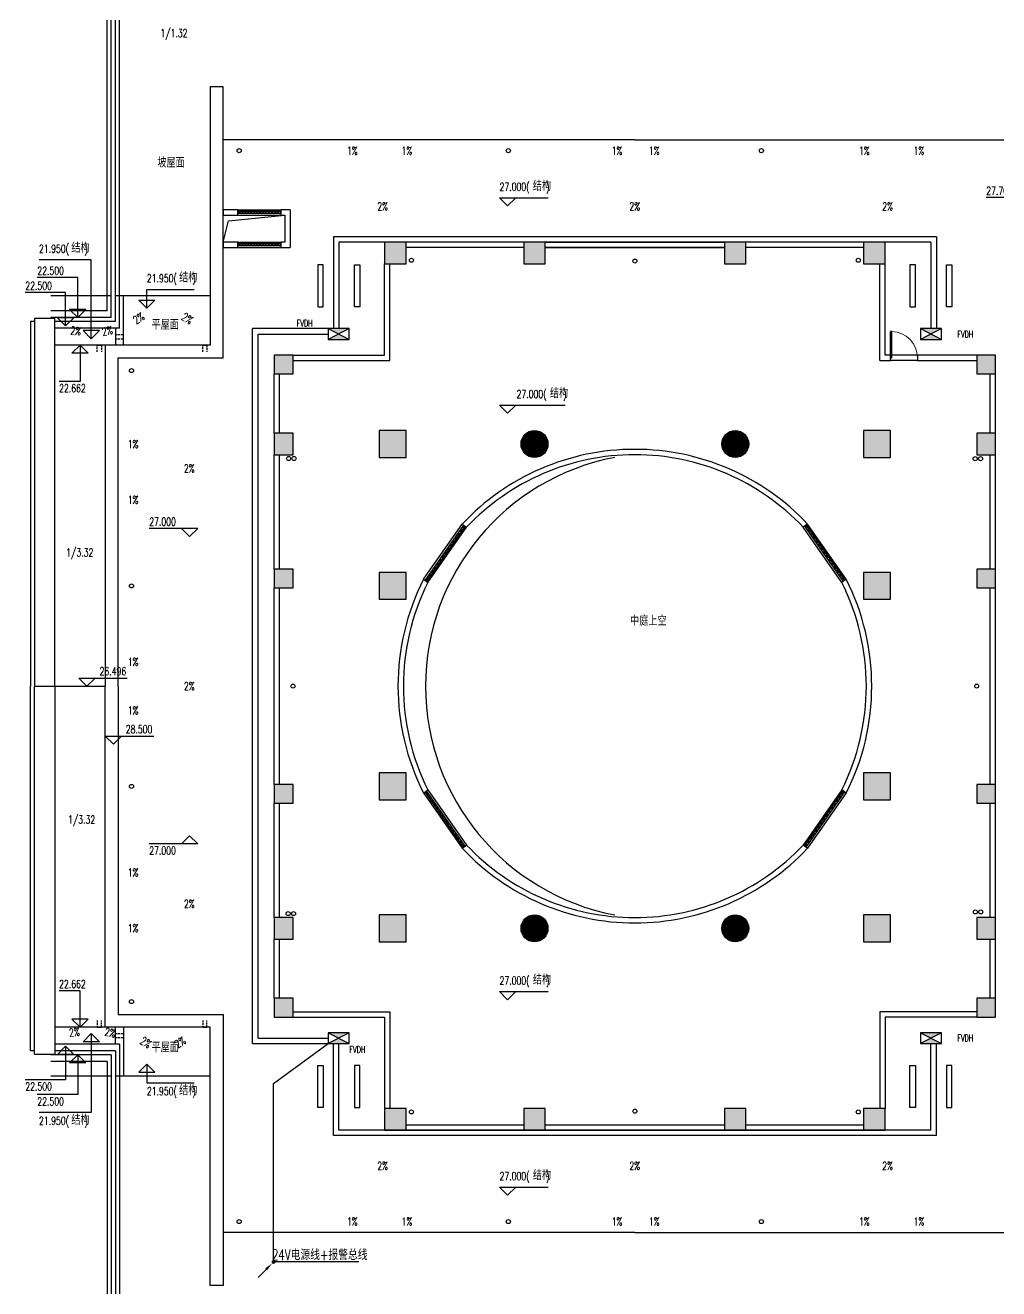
# Model space of a CAD drawing. Extents: x 190999 to 918899, y -200814 to 215286.
# Drawn here: x 854202 to 890366, y -158890 to -111937 of the extents above; entities that cross this region are included whole.
import ezdxf
from ezdxf.enums import TextEntityAlignment as Align

# ---------------------------------------------------------------- set-up
doc = ezdxf.new("R2010")
doc.units = 0
doc.header["$LTSCALE"] = 1000
doc.header["$MEASUREMENT"] = 0
doc.linetypes.add('DASH', pattern=[0.35, 0.25, -0.1])
for name, color, linetype in [('00-EQUIP', 3, 'Continuous'), ('00-LWIRE', 4, 'Continuous'), ('00-WIRE-4', 6, 'Continuous'), ('A-墙线', 2, 'Continuous'), ('COLUMN', 2, 'Continuous'), ('CTEXTW', 4, 'Continuous'), ('DIM_ELEV', 3, 'Continuous'), ('PUB_HATCH', 250, 'Continuous'), ('PUB_TEXT', 7, 'Continuous'), ('ROOF', 4, 'Continuous'), ('STAIR', 5, 'Continuous'), ('WALL', 2, 'Continuous'), ('WINDOW', 177, 'Continuous'), ('屋面排水', 4, 'Continuous'), ('房间名称', 7, 'Continuous'), ('暖通-风-说明', 3, 'Continuous'), ('洞口线', 165, 'Continuous'), ('看线', 137, 'Continuous'), ('看线1', 7, 'Continuous'), ('雨水管', 151, 'Continuous'), ('雨水管口', 6, 'Continuous')]:
    doc.layers.add(name, color=color, linetype=linetype)
doc.styles.add('_TCH_DIM', font='SIMPLEX', dxfattribs={"bigfont": 'GBCBIG'})
doc.styles.add('HZ-ZGBZ', font='romanc.shx', dxfattribs={"width": 0.65})
doc.styles.add('JIAO', font='tjromans.shx', dxfattribs={"bigfont": 'tjhztxt.shx'})
doc.styles.get("Standard").update_dxf_attribs({"font": 'simhei.ttf'})
doc.styles.add('XXK', font='romans.shx', dxfattribs={"width": 0.75, "bigfont": 'hzf.shx'})
doc.linetypes.add('4INE', pattern='A,1,-0.15,["4",XXK,S=0.3,R=0,X=-0.1,Y=-0.1],-0.25', length=1.4)

# ---------------------------------------------------------------- blocks, each defined once
blk = doc.blocks.new('$WINLIB2D$00000039')
at = {"color": 0}
for p, q in [((0.5, 0.5), (-0.5, 0.5)), ((-0.5, 0.167), (0.5, 0.167)), ((-0.452, -0.167), (-0.5, 0.084)), ((-0.384, -0.167), (-0.448, 0.167)), ((-0.316, -0.167), (-0.38, 0.167)), ((-0.248, -0.167), (-0.312, 0.167)), ((-0.18, -0.167), (-0.244, 0.167)), ((-0.112, -0.167), (-0.176, 0.167)), ((-0.044, -0.167), (-0.108, 0.167)), ((0.024, -0.167), (-0.04, 0.167)), ((0.092, -0.167), (0.028, 0.167)), ((0.16, -0.167), (0.096, 0.167)), ((0.228, -0.167), (0.164, 0.167)), ((0.296, -0.167), (0.232, 0.167)), ((0.364, -0.167), (0.3, 0.167)), ((0.432, -0.167), (0.368, 0.167)), ((0.5, -0.167), (0.436, 0.167)), ((-0.5, -0.167), (0.5, -0.167)), ((0.5, -0.5), (-0.5, -0.5))]:
    blk.add_line(p, q, dxfattribs=at)
blk = doc.blocks.new('_FZH')
blk.add_lwpolyline([(-0.5, -0.5), (0.5, -0.5), (0.5, 0.5), (-0.5, 0.5)], close=True)
at = {"layer": 'PUB_HATCH'}
blk.add_solid([(-0.5, -0.5), (0.5, -0.5), (-0.5, 0.5), (0.5, 0.5)], dxfattribs=at)
blk = doc.blocks.new('_YZH')
blk.add_circle((0, 0), 0.5)
at = {"layer": 'PUB_HATCH', "const_width": 0.5}
blk.add_lwpolyline([(-0.25, 0, 1), (0.25, 0, 1)], format="xyb", close=True, dxfattribs=at)
blk = doc.blocks.new('$DorLib2D$00000001')
for p, q in [((0.45, 0.975), (0.5, 0.975)), ((0.45, 0), (0.45, 0.975)), ((0.5, 0), (0.5, 0.975)), ((0.5, 0), (0.45, 0))]:
    blk.add_line(p, q)
at = {"lineweight": 13}
blk.add_arc((0.475, 0), 0.975, 91.4693, 180, dxfattribs=at)
blk = doc.blocks.new('_LINKPT1')
at = {"color": 0}
blk.add_line((0, 0), (0, 0), dxfattribs=at)
blk = doc.blocks.new('6H2NC6JJ')
for p, q in [((-0.78, 0.4), (0.78, -0.4)), ((0.78, 0.4), (-0.78, -0.4)), ((0.78, 0.4), (-0.78, 0.4)), ((-0.78, 0.4), (-0.78, -0.4)), ((0.78, -0.4), (0.78, 0.4)), ((-0.78, -0.4), (0.78, -0.4))]:
    blk.add_line(p, q)
at = {"const_width": 0.04}
blk.add_lwpolyline([(-0.78, 0.4), (-0.78, -0.4), (0.78, -0.4), (0.78, 0.4)], close=True, dxfattribs=at)
for points in [[(-0.78, 0.4), (0, 0), (0.78, 0.4)], [(-0.78, -0.4), (0.78, -0.4), (0, 0)]]:
    blk.add_solid(points)
at = {"xscale": 0.002, "yscale": 0.002, "zscale": 0.002}
for p in [(-0.78, 0), (0, 0.4), (0.78, 0), (0, -0.4)]:
    blk.add_blockref('_LINKPT1', p, dxfattribs=at)
at = {"flags": 9}
blk.add_attdef('A', (0, 0), '', height=0.00002, dxfattribs=at)
blk = doc.blocks.new('_WRLD10L')
for p, q in [((1.15, 1.15), (0.55, 0.55)), ((0.104, 0.104), (0.104, 0.104)), ((-0.104, -0.104), (-0.104, -0.104))]:
    blk.add_line(p, q)
at = {"const_width": 0.142}
blk.add_lwpolyline([(-0.071, 0, 1), (0.071, 0, 1)], format="xyb", close=True, dxfattribs=at)
blk.add_solid([(0.62, 0.48), (0.48, 0.62), (0.1, 0.1)])
at = {"width": 0.8, "flags": 9}
blk.add_attdef('A', (0, 0), '', height=0.00002, dxfattribs=at)

msp = doc.modelspace()

# ---------------------------------------------------------------- hatches: boundary and pattern name
at = {"layer": 'PUB_HATCH'}
for points in [[(868348.5, -120796.3), (868348.5, -119996.3), (867548.5, -119996.3), (867548.5, -120796.3)], [(872720.6, -120796.3), (873520.6, -120796.3), (873520.6, -119996.3), (872720.6, -119996.3)], [(880976.5, -120796.3), (880976.5, -119996.3), (880176.5, -119996.3), (880176.5, -120796.3)], [(885348.5, -120796.3), (886148.5, -120796.3), (886148.5, -119996.3), (885348.5, -119996.3)], [(864148.5, -124896.3), (864148.5, -124196.3), (863448.5, -124196.3), (863448.5, -124896.3)], [(889548.5, -124896.3), (890248.5, -124896.3), (890248.5, -124196.3), (889548.5, -124196.3)], [(864148.5, -127896.3), (864148.5, -127096.3), (863448.5, -127096.3), (863448.5, -127896.3)], [(889548.5, -127896.3), (890248.5, -127896.3), (890248.5, -127096.3), (889548.5, -127096.3)], [(864148.5, -132846.3), (864148.5, -132146.3), (863448.5, -132146.3), (863448.5, -132846.3)], [(889548.5, -132846.3), (890248.5, -132846.3), (890248.5, -132146.3), (889548.5, -132146.3)], [(864148.5, -140146.3), (863448.5, -140146.3), (863448.5, -140846.3), (864148.5, -140846.3)], [(889548.5, -140146.3), (889548.5, -140846.3), (890248.5, -140846.3), (890248.5, -140146.3)], [(864148.5, -145096.3), (863448.5, -145096.3), (863448.5, -145896.3), (864148.5, -145896.3)], [(889548.5, -145096.3), (889548.5, -145896.3), (890248.5, -145896.3), (890248.5, -145096.3)], [(864148.5, -148096.3), (863448.5, -148096.3), (863448.5, -148796.3), (864148.5, -148796.3)], [(889548.5, -148096.3), (889548.5, -148796.3), (890248.5, -148796.3), (890248.5, -148096.3)], [(868348.5, -152196.3), (867548.5, -152196.3), (867548.5, -152996.3), (868348.5, -152996.3)], [(872720.6, -152196.3), (872720.6, -152996.3), (873520.6, -152996.3), (873520.6, -152196.3)], [(880976.5, -152196.3), (880176.5, -152196.3), (880176.5, -152996.3), (880976.5, -152996.3)], [(885348.5, -152196.3), (885348.5, -152996.3), (886148.5, -152996.3), (886148.5, -152196.3)]]:
    msp.add_hatch(color=256, dxfattribs=at).paths.add_polyline_path(points)

# ---------------------------------------------------------------- linework, layer by layer
at = {"layer": '00-WIRE-4'}
for p, q in [((888048.5, -119796.3), (865648.5, -119796.3)), ((865648.5, -119796.3), (865648.5, -123211.3)), ((888048.5, -119796.3), (888048.5, -123211.3)), ((862648.5, -149781.3), (862648.5, -123211.3)), ((865458.5, -123211.3), (862648.5, -123211.3)), ((862648.5, -149781.3), (865458.5, -149781.3)), ((863425.7, -151257.8), (865458.5, -149781.3)), ((865648.5, -153196.3), (865648.5, -149781.3)), ((888048.5, -153196.3), (888048.5, -149781.3)), ((863425.7, -157894.7), (863425.7, -151257.8)), ((888048.5, -153196.3), (865648.5, -153196.3))]:
    msp.add_line(p, q, dxfattribs=at)
at = {"layer": '00-WIRE-4', "linetype": '4INE'}
for p, q in [((887848.5, -119996.3), (865848.5, -119996.3)), ((865848.5, -119996.3), (865848.5, -123211.3)), ((887848.5, -119996.3), (887848.5, -123211.3)), ((862848.5, -123411.3), (865458.5, -123411.3)), ((862848.5, -149581.3), (862848.5, -123411.3)), ((862848.5, -149581.3), (865458.5, -149581.3)), ((865848.5, -152996.3), (865848.5, -149781.3)), ((887848.5, -152996.3), (887848.5, -149781.3)), ((887848.5, -152996.3), (865848.5, -152996.3))]:
    msp.add_line(p, q, dxfattribs=at)
at = {"layer": 'A-墙线'}
for p, q in [((870430.1, -130476.1), (870595.6, -130592)), ((883267, -130476.1), (883101.5, -130592)), ((868996.1, -132523.9), (869161.7, -132639.9)), ((884701, -132524), (884535.4, -132639.9)), ((868996.1, -140468.6), (869161.7, -140352.7)), ((884701, -140468.6), (884535.4, -140352.7)), ((870430.1, -142516.5), (870595.6, -142400.6)), ((883267, -142516.5), (883101.5, -142400.6))]:
    msp.add_line(p, q, dxfattribs=at)
for radius, start, end in [(8800, 43.16625, 136.83372), (8600, 43.3575, 136.64247), (8800, 153.16617, 206.83369), (8600, 153.35743, 206.64243), (8600, 333.3576, 26.64254), (8800, 333.16634, 26.8338), (8800, 223.16614, 316.83389), (8600, 223.35739, 316.64264)]:
    msp.add_arc((876848.5, -136496.3), radius, start, end, dxfattribs=at)
at = {"layer": 'COLUMN'}
for p, q in [((868348.5, -119996.3), (867548.5, -119996.3)), ((867548.5, -119996.3), (867548.5, -120796.3)), ((868348.5, -120796.3), (868348.5, -119996.3)), ((873520.6, -119996.3), (872720.6, -119996.3)), ((872720.6, -119996.3), (872720.6, -120796.3)), ((873520.6, -120796.3), (873520.6, -119996.3)), ((880976.5, -119996.3), (880176.5, -119996.3)), ((880176.5, -119996.3), (880176.5, -120796.3)), ((880976.5, -120796.3), (880976.5, -119996.3)), ((886148.5, -119996.3), (885348.5, -119996.3)), ((885348.5, -119996.3), (885348.5, -120796.3)), ((886148.5, -120796.3), (886148.5, -119996.3)), ((867548.5, -120796.3), (868348.5, -120796.3)), ((872720.6, -120796.3), (873520.6, -120796.3)), ((880176.5, -120796.3), (880976.5, -120796.3)), ((885348.5, -120796.3), (886148.5, -120796.3)), ((864148.5, -124196.3), (863448.5, -124196.3)), ((863448.5, -124196.3), (863448.5, -124896.3)), ((864148.5, -124896.3), (864148.5, -124196.3)), ((890248.5, -124196.3), (889548.5, -124196.3)), ((889548.5, -124196.3), (889548.5, -124896.3)), ((890248.5, -124896.3), (890248.5, -124196.3)), ((863448.5, -124896.3), (864148.5, -124896.3)), ((889548.5, -124896.3), (890248.5, -124896.3)), ((864148.5, -127096.3), (863448.5, -127096.3)), ((863448.5, -127096.3), (863448.5, -127896.3)), ((864148.5, -127896.3), (864148.5, -127096.3)), ((890248.5, -127096.3), (889548.5, -127096.3)), ((889548.5, -127096.3), (889548.5, -127896.3)), ((890248.5, -127896.3), (890248.5, -127096.3)), ((863448.5, -127896.3), (864148.5, -127896.3)), ((889548.5, -127896.3), (890248.5, -127896.3)), ((864148.5, -132146.3), (863448.5, -132146.3)), ((863448.5, -132146.3), (863448.5, -132846.3)), ((864148.5, -132846.3), (864148.5, -132146.3)), ((890248.5, -132146.3), (889548.5, -132146.3)), ((889548.5, -132146.3), (889548.5, -132846.3)), ((890248.5, -132846.3), (890248.5, -132146.3)), ((863448.5, -132846.3), (864148.5, -132846.3)), ((889548.5, -132846.3), (890248.5, -132846.3)), ((864148.5, -140146.3), (863448.5, -140146.3)), ((863448.5, -140146.3), (863448.5, -140846.3)), ((864148.5, -140846.3), (864148.5, -140146.3)), ((889548.5, -140146.3), (889548.5, -140846.3)), ((890248.5, -140146.3), (889548.5, -140146.3)), ((890248.5, -140846.3), (890248.5, -140146.3)), ((863448.5, -140846.3), (864148.5, -140846.3)), ((889548.5, -140846.3), (890248.5, -140846.3)), ((864148.5, -145096.3), (863448.5, -145096.3)), ((863448.5, -145096.3), (863448.5, -145896.3)), ((864148.5, -145896.3), (864148.5, -145096.3)), ((889548.5, -145096.3), (889548.5, -145896.3)), ((890248.5, -145096.3), (889548.5, -145096.3)), ((890248.5, -145896.3), (890248.5, -145096.3)), ((863448.5, -145896.3), (864148.5, -145896.3)), ((889548.5, -145896.3), (890248.5, -145896.3)), ((864148.5, -148096.3), (863448.5, -148096.3)), ((863448.5, -148096.3), (863448.5, -148796.3)), ((864148.5, -148796.3), (864148.5, -148096.3)), ((889548.5, -148096.3), (889548.5, -148796.3)), ((890248.5, -148096.3), (889548.5, -148096.3)), ((890248.5, -148796.3), (890248.5, -148096.3)), ((863448.5, -148796.3), (864148.5, -148796.3)), ((889548.5, -148796.3), (890248.5, -148796.3)), ((868348.5, -152196.3), (867548.5, -152196.3)), ((867548.5, -152196.3), (867548.5, -152996.3)), ((868348.5, -152996.3), (868348.5, -152196.3)), ((872720.6, -152196.3), (872720.6, -152996.3)), ((873520.6, -152196.3), (872720.6, -152196.3)), ((873520.6, -152996.3), (873520.6, -152196.3)), ((880976.5, -152196.3), (880176.5, -152196.3)), ((880176.5, -152196.3), (880176.5, -152996.3)), ((880976.5, -152996.3), (880976.5, -152196.3)), ((885348.5, -152196.3), (885348.5, -152996.3)), ((886148.5, -152196.3), (885348.5, -152196.3)), ((886148.5, -152996.3), (886148.5, -152196.3)), ((867548.5, -152996.3), (868348.5, -152996.3)), ((872720.6, -152996.3), (873520.6, -152996.3)), ((880176.5, -152996.3), (880976.5, -152996.3)), ((885348.5, -152996.3), (886148.5, -152996.3))]:
    msp.add_line(p, q, dxfattribs=at)
at = {"layer": 'CTEXTW'}
msp.add_line((866599.2, -157894.7), (863425.7, -157894.7), dxfattribs=at)
at = {"layer": 'DIM_ELEV'}
for p, q in [((872122.6, -118648.9), (871822.6, -118348.9)), ((871822.6, -118348.9), (873622.6, -118348.9)), ((872122.6, -118648.9), (872422.6, -118348.9)), ((891004.7, -118339.3), (889903.3, -118339.3)), ((856654.5, -120649.8), (854713.1, -120649.8)), ((856654.5, -123583.7), (856654.5, -120649.8)), ((856149.5, -121314.8), (854649.5, -121314.8)), ((856149.5, -122796.3), (856149.5, -121314.8)), ((855702.3, -121870.8), (854202.3, -121870.8)), ((855702.3, -123112.3), (855702.3, -121870.8)), ((858714.7, -122450.1), (858714.7, -121750.1)), ((858714.7, -121750.1), (860479.7, -121750.1)), ((856149.5, -122796.3), (855849.5, -122496.3)), ((856449.5, -122496.3), (855849.5, -122496.3)), ((856149.5, -122796.3), (856449.5, -122496.3)), ((858714.7, -122450.1), (858414.7, -122150.1)), ((858414.7, -122150.1), (859014.7, -122150.1)), ((858714.7, -122450.1), (859014.7, -122150.1)), ((855702.3, -123112.3), (855402.3, -122812.3)), ((856002.3, -122812.3), (855402.3, -122812.3)), ((855702.3, -123112.3), (856002.3, -122812.3)), ((856654.5, -123583.7), (856354.5, -123283.7)), ((856954.5, -123283.7), (856354.5, -123283.7)), ((856654.5, -123583.7), (856954.5, -123283.7)), ((856236, -123821.3), (855936, -124121.3)), ((856236, -123821.3), (856536, -124121.3)), ((856236, -123821.3), (856236, -125172.8)), ((856536, -124121.3), (855936, -124121.3)), ((856236, -125172.8), (855459.3, -125172.8)), ((872122.6, -126350.4), (871822.6, -126050.4)), ((871822.6, -126050.4), (874254.8, -126050.4)), ((872122.6, -126350.4), (872422.6, -126050.4)), ((860607.7, -130637.8), (858807.7, -130637.8)), ((860307.7, -130937.8), (860007.7, -130637.8)), ((860307.7, -130937.8), (860607.7, -130637.8)), ((856492.7, -136496.3), (856192.7, -136196.3)), ((856192.7, -136196.3), (857992.7, -136196.3)), ((856492.7, -136496.3), (856792.7, -136196.3)), ((857474.1, -138650.5), (857174.1, -138350.5)), ((857174.1, -138350.5), (858974.1, -138350.5)), ((857474.1, -138650.5), (857774.1, -138350.5)), ((860307.7, -142054.9), (860007.7, -142354.9)), ((860307.7, -142054.9), (860607.7, -142354.9)), ((860607.7, -142354.9), (858807.7, -142354.9)), ((856236, -147819.8), (855459.3, -147819.8)), ((856236, -149171.3), (856236, -147819.8)), ((872122.6, -148148.4), (871822.6, -147848.4)), ((871822.6, -147848.4), (873622.6, -147848.4)), ((872122.6, -148148.4), (872422.6, -147848.4)), ((856236, -149171.3), (855936, -148871.3)), ((856536, -148871.3), (855936, -148871.3)), ((856236, -149171.3), (856536, -148871.3)), ((856654.5, -149408.9), (856354.5, -149708.9)), ((856954.5, -149708.9), (856354.5, -149708.9)), ((856654.5, -149408.9), (856954.5, -149708.9)), ((856654.5, -149408.9), (856654.5, -152342.8)), ((855702.3, -149880.3), (855402.3, -150180.3)), ((856002.3, -150180.3), (855402.3, -150180.3)), ((855702.3, -149880.3), (856002.3, -150180.3)), ((855702.3, -149880.3), (855702.3, -151121.8)), ((856149.5, -150196.3), (855849.5, -150496.3)), ((856149.5, -150196.3), (856449.5, -150496.3)), ((856149.5, -150196.3), (856149.5, -151677.8)), ((856449.5, -150496.3), (855849.5, -150496.3)), ((858714.7, -150542.5), (858414.7, -150842.5)), ((858714.7, -150542.5), (859014.7, -150842.5)), ((858714.7, -150542.5), (858714.7, -151242.5)), ((855702.3, -151121.8), (854202.3, -151121.8)), ((858414.7, -150842.5), (859014.7, -150842.5)), ((858714.7, -151242.5), (860479.7, -151242.5)), ((856149.5, -151677.8), (854649.5, -151677.8)), ((856654.5, -152342.8), (854713.1, -152342.8)), ((872122.6, -155412.4), (871822.6, -155112.4)), ((871822.6, -155112.4), (873622.6, -155112.4)), ((872122.6, -155412.4), (872422.6, -155112.4))]:
    msp.add_line(p, q, dxfattribs=at)
at = {"layer": 'ROOF'}
for p, q in [((857398.5, -122796.3), (857398.5, -94196.3)), ((857548.5, -122946.3), (857548.5, -94196.3)), ((857248.5, -122546.3), (857248.5, -94446.3)), ((857698.5, -123196.3), (857698.5, -94446.3)), ((876848.5, -116197.8), (861548.5, -116197.8)), ((876848.5, -116197.8), (892148.5, -116197.8)), ((857398.5, -121996.3), (855148.5, -121996.3)), ((861073.5, -121996.3), (857548.5, -121996.3)), ((857248.5, -122546.3), (855148.5, -122546.3)), ((854548.5, -122946.3), (854398.5, -122946.3)), ((854398.5, -122946.3), (854398.5, -136496.3)), ((854548.5, -122815.4), (854548.5, -136496.3)), ((854548.5, -122815.4), (855298.5, -122815.4)), ((857398.5, -122796.3), (855148.5, -122796.3)), ((855298.5, -136496.3), (855298.5, -122815.4)), ((857548.5, -122946.3), (855298.5, -122946.3)), ((857698.5, -123196.3), (855298.5, -123196.3)), ((857173.5, -123821.3), (855298.5, -123821.3)), ((854398.5, -150046.3), (854398.5, -136496.3)), ((854548.5, -136496.3), (857173.5, -136496.3)), ((854548.5, -150177.2), (854548.5, -136496.3)), ((854548.5, -136496.3), (857173.5, -136496.3)), ((855298.5, -136496.3), (855298.5, -150177.2)), ((857173.5, -149171.3), (855298.5, -149171.3)), ((854548.5, -150046.3), (854398.5, -150046.3)), ((854548.5, -150177.2), (855298.5, -150177.2)), ((857398.5, -150196.3), (855148.5, -150196.3)), ((857698.5, -149796.3), (855298.5, -149796.3)), ((857548.5, -150046.3), (855298.5, -150046.3)), ((857398.5, -150196.3), (857398.5, -178796.3)), ((857548.5, -150046.3), (857548.5, -178796.3)), ((857698.5, -149796.3), (857698.5, -178546.3)), ((857248.5, -150446.3), (855148.5, -150446.3)), ((857248.5, -150446.3), (857248.5, -178546.3)), ((857398.5, -150996.3), (855148.5, -150996.3)), ((861073.5, -150996.3), (857548.5, -150996.3)), ((876848.5, -156794.8), (861548.5, -156794.8)), ((876848.5, -156794.8), (892148.5, -156794.8))]:
    msp.add_line(p, q, dxfattribs=at)
for points in [[(857648.5, -136496.3), (857648.5, -124296.3), (861548.5, -124296.3), (861548.5, -114223.1), (861073.5, -114223.1), (861073.5, -123821.3), (857173.5, -123821.3), (857173.5, -136496.3)], [(857648.5, -136496.3), (857648.5, -148696.3), (861548.5, -148696.3), (861548.5, -158769.5), (861073.5, -158769.5), (861073.5, -149171.3), (857173.5, -149171.3), (857173.5, -136496.3)]]:
    msp.add_lwpolyline(points, dxfattribs=at)
at = {"layer": 'STAIR'}
msp.add_arc((877725.9, -136496.3), 8654.4, 100.83863, 259.16137, dxfattribs=at)
at = {"layer": 'WALL'}
for p, q in [((872720.6, -119996.3), (868348.5, -119996.3)), ((872720.6, -120196.3), (868348.5, -120196.3)), ((873520.6, -119996.3), (880176.5, -119996.3)), ((880176.5, -119996.3), (873520.6, -119996.3)), ((873520.6, -120196.3), (880176.5, -120196.3)), ((880176.5, -120196.3), (873520.6, -120196.3)), ((885348.5, -119996.3), (880976.5, -119996.3)), ((885348.5, -120196.3), (880976.5, -120196.3)), ((867548.5, -124196.3), (867548.5, -120796.3)), ((867748.5, -124396.3), (867748.5, -120796.3)), ((885948.5, -124396.3), (885948.5, -120796.3)), ((886148.5, -124196.3), (886148.5, -120796.3)), ((864148.5, -124196.3), (867548.5, -124196.3)), ((864148.5, -124396.3), (867748.5, -124396.3)), ((885948.5, -124396.3), (886348.5, -124396.3)), ((886348.5, -124196.3), (886148.5, -124196.3)), ((886348.5, -124396.3), (886348.5, -124196.3)), ((889548.5, -124196.3), (887348.5, -124196.3)), ((887348.5, -124196.3), (887348.5, -124396.3)), ((887348.5, -124396.3), (889548.5, -124396.3)), ((863448.5, -127096.3), (863448.5, -124896.3)), ((863648.5, -127096.3), (863648.5, -124896.3)), ((890048.5, -127096.3), (890048.5, -124896.3)), ((890248.5, -127096.3), (890248.5, -124896.3)), ((863448.5, -132146.3), (863448.5, -127896.3)), ((863648.5, -132146.3), (863648.5, -127896.3)), ((890048.5, -132146.3), (890048.5, -127896.3)), ((890248.5, -132146.3), (890248.5, -127896.3)), ((863448.5, -140146.3), (863448.5, -132846.3)), ((863648.5, -140146.3), (863648.5, -132846.3)), ((890048.5, -140146.3), (890048.5, -132846.3)), ((890248.5, -140146.3), (890248.5, -132846.3)), ((863448.5, -145096.3), (863448.5, -140846.3)), ((863648.5, -145096.3), (863648.5, -140846.3)), ((890048.5, -145096.3), (890048.5, -140846.3)), ((890248.5, -145096.3), (890248.5, -140846.3)), ((863448.5, -148096.3), (863448.5, -145896.3)), ((863648.5, -148096.3), (863648.5, -145896.3)), ((890048.5, -148096.3), (890048.5, -145896.3)), ((890248.5, -148096.3), (890248.5, -145896.3)), ((864148.5, -148596.3), (867748.5, -148596.3)), ((864148.5, -148796.3), (867548.5, -148796.3)), ((867548.5, -148796.3), (867548.5, -152196.3)), ((867748.5, -148596.3), (867748.5, -152196.3)), ((889548.5, -148596.3), (885948.5, -148596.3)), ((885948.5, -148596.3), (885948.5, -152196.3)), ((889548.5, -148796.3), (886148.5, -148796.3)), ((886148.5, -148796.3), (886148.5, -152196.3)), ((868348.5, -152796.3), (872720.6, -152796.3)), ((868348.5, -152996.3), (872720.6, -152996.3)), ((873520.6, -152796.3), (880176.5, -152796.3)), ((873520.6, -152996.3), (880176.5, -152996.3)), ((880976.5, -152796.3), (885348.5, -152796.3)), ((880976.5, -152996.3), (885348.5, -152996.3))]:
    msp.add_line(p, q, dxfattribs=at)
at = {"layer": 'WINDOW'}
for p, q in [((887348.5, -124196.3), (886348.5, -124196.3)), ((887348.5, -124396.3), (886348.5, -124396.3))]:
    msp.add_line(p, q, dxfattribs=at)
at = {"layer": '屋面排水'}
for points in [[(876848.5, -112115.9, 0, 0, 0), (876848.5, -114415.8, 80, 0, 0), (876848.5, -114715.8, 0, 0, 0)], [(859711.9, -112743.5, 0, 0, 0), (859711.9, -115043.4, 80, 0, 0), (859711.9, -115343.4, 0, 0, 0)], [(865945.1, -116597.5, 0, 0, 0), (864278.8, -116597.5, 80, 0, 0), (863978.8, -116597.5, 0, 0, 0)], [(868730.5, -116597.5, 0, 0, 0), (870396.8, -116597.5, 80, 0, 0), (870696.8, -116597.5, 0, 0, 0)], [(875777.2, -116597.5, 0, 0, 0), (874110.9, -116597.5, 80, 0, 0), (873810.9, -116597.5, 0, 0, 0)], [(877919.9, -116597.5, 0, 0, 0), (879586.2, -116597.5, 80, 0, 0), (879886.2, -116597.5, 0, 0, 0)], [(884966.6, -116597.5, 0, 0, 0), (883300.2, -116597.5, 80, 0, 0), (883000.2, -116597.5, 0, 0, 0)], [(887752, -116597.5, 0, 0, 0), (889418.3, -116597.5, 80, 0, 0), (889718.3, -116597.5, 0, 0, 0)], [(867469.8, -118307.4, 0, 0, 0), (867469.8, -117260.2, 80, 0, 0), (867469.8, -116960.2, 0, 0, 0)], [(876836.4, -118307.4, 0, 0, 0), (876836.4, -117260.2, 80, 0, 0), (876836.4, -116960.2, 0, 0, 0)], [(886227.3, -118307.4, 0, 0, 0), (886227.3, -117260.2, 80, 0, 0), (886227.3, -116960.2, 0, 0, 0)], [(858919.8, -122808.9, 0, 0, 0), (858413.6, -123121.3, 80, 0, 0), (858158.3, -123278.9, 0, 0, 0)], [(859702.2, -122808.9, 0, 0, 0), (860208.5, -123121.3, 80, 0, 0), (860463.8, -123278.9, 0, 0, 0)], [(855578, -123493.2, 0, 0, 0), (856214.7, -123563.8, 80, 0, 0), (856512.8, -123596.9, 0, 0, 0)], [(857533.2, -123493.2, 0, 0, 0), (857345.7, -123533.6, 80, 0, 0), (857052.4, -123596.9, 0, 0, 0)], [(858179.5, -127144, 0, 0, 0), (858179.5, -125477.7, 80, 0, 0), (858179.5, -125177.7, 0, 0, 0)], [(856232.2, -131275.9, 0, 0, 0), (856232.2, -128976, 80, 0, 0), (856232.2, -128676, 0, 0, 0)], [(859889.4, -128404.7, 0, 0, 0), (858842.1, -128404.7, 80, 0, 0), (858542.1, -128404.7, 0, 0, 0)], [(858179.5, -129929.4, 0, 0, 0), (858179.5, -131595.8, 80, 0, 0), (858179.5, -131895.8, 0, 0, 0)], [(858179.5, -135235.6, 0, 0, 0), (858179.5, -133569.3, 80, 0, 0), (858179.5, -133269.3, 0, 0, 0)], [(859889.4, -136496.3, 0, 0, 0), (858842.1, -136496.3, 80, 0, 0), (858542.1, -136496.3, 0, 0, 0)], [(859889.4, -136496.3, 0, 0, 0), (858842.1, -136496.3, 80, 0, 0), (858542.1, -136496.3, 0, 0, 0)], [(858179.5, -137757, 0, 0, 0), (858179.5, -139423.3, 80, 0, 0), (858179.5, -139723.3, 0, 0, 0)], [(858179.5, -143063.2, 0, 0, 0), (858179.5, -141396.8, 80, 0, 0), (858179.5, -141096.8, 0, 0, 0)], [(856300.8, -141972.5, 0, 0, 0), (856300.8, -144272.5, 80, 0, 0), (856300.8, -144572.5, 0, 0, 0)], [(859889.4, -144587.9, 0, 0, 0), (858842.1, -144587.9, 80, 0, 0), (858542.1, -144587.9, 0, 0, 0)], [(858179.5, -145848.6, 0, 0, 0), (858179.5, -147514.9, 80, 0, 0), (858179.5, -147814.9, 0, 0, 0)], [(855578, -149662.9, 0, 0, 0), (856214.7, -149592.3, 80, 0, 0), (856512.8, -149559.2, 0, 0, 0)], [(857533.2, -149670.4, 0, 0, 0), (857345.7, -149630, 80, 0, 0), (857052.4, -149566.7, 0, 0, 0)], [(858919.8, -150183.7, 0, 0, 0), (858413.6, -149871.3, 80, 0, 0), (858158.3, -149713.7, 0, 0, 0)], [(859702.2, -150183.7, 0, 0, 0), (860208.5, -149871.3, 80, 0, 0), (860463.8, -149713.7, 0, 0, 0)], [(867469.8, -154685.2, 0, 0, 0), (867469.8, -155732.5, 80, 0, 0), (867469.8, -156032.5, 0, 0, 0)], [(876836.4, -154685.2, 0, 0, 0), (876836.4, -155732.5, 80, 0, 0), (876836.4, -156032.5, 0, 0, 0)], [(886227.3, -154685.2, 0, 0, 0), (886227.3, -155732.5, 80, 0, 0), (886227.3, -156032.5, 0, 0, 0)], [(865945.1, -156395.1, 0, 0, 0), (864278.8, -156395.1, 80, 0, 0), (863978.8, -156395.1, 0, 0, 0)], [(868730.5, -156395.1, 0, 0, 0), (870396.8, -156395.1, 80, 0, 0), (870696.8, -156395.1, 0, 0, 0)], [(875777.2, -156395.1, 0, 0, 0), (874110.9, -156395.1, 80, 0, 0), (873810.9, -156395.1, 0, 0, 0)], [(877919.9, -156395.1, 0, 0, 0), (879586.2, -156395.1, 80, 0, 0), (879886.2, -156395.1, 0, 0, 0)], [(884966.6, -156395.1, 0, 0, 0), (883300.2, -156395.1, 80, 0, 0), (883000.2, -156395.1, 0, 0, 0)], [(887752, -156395.1, 0, 0, 0), (889418.3, -156395.1, 80, 0, 0), (889718.3, -156395.1, 0, 0, 0)]]:
    msp.add_lwpolyline(points, format="xyseb", dxfattribs=at)
at = {"layer": '洞口线'}
msp.add_lwpolyline([(861548.5, -119996.3), (861757.7, -119207), (863848.5, -118996.3)], dxfattribs=at)
at = {"layer": '看线'}
for p, q in [((857848.5, -123821.3), (857848.5, -121996.3)), ((857548.5, -123196.3), (857548.5, -123821.3)), ((857548.5, -149796.3), (857548.5, -149171.3)), ((857848.5, -149171.3), (857848.5, -150996.3))]:
    msp.add_line(p, q, dxfattribs=at)
at = {"layer": '看线1'}
for p, q in [((862098.5, -118796.3), (861548.5, -118796.3)), ((861548.5, -118796.3), (861548.5, -118996.3)), ((861548.5, -118996.3), (862098.5, -118996.3)), ((862098.5, -118996.3), (862098.5, -118796.3)), ((864048.5, -118796.3), (863698.5, -118796.3)), ((863698.5, -118796.3), (863698.5, -118996.3)), ((863698.5, -118996.3), (863848.5, -118996.3)), ((863848.5, -118996.3), (863848.5, -119996.3)), ((864048.5, -118796.3), (864048.5, -120196.3)), ((862098.5, -119996.3), (861548.5, -119996.3)), ((861548.5, -119996.3), (861548.5, -120196.3)), ((861548.5, -120196.3), (862098.5, -120196.3)), ((862098.5, -120196.3), (862098.5, -119996.3)), ((863848.5, -119996.3), (863698.5, -119996.3)), ((863698.5, -119996.3), (863698.5, -120196.3)), ((863698.5, -120196.3), (864048.5, -120196.3))]:
    msp.add_line(p, q, dxfattribs=at)
for points in [[(865268.5, -120836.3), (865068.5, -120836.3), (865068.5, -122396.3), (865268.5, -122396.3)], [(866428.5, -120836.3), (866628.5, -120836.3), (866628.5, -122396.3), (866428.5, -122396.3)], [(887268.5, -120836.3), (887068.5, -120836.3), (887068.5, -122396.3), (887268.5, -122396.3)], [(888428.5, -120836.3), (888628.5, -120836.3), (888628.5, -122396.3), (888428.5, -122396.3)], [(865268.5, -152156.3), (865068.5, -152156.3), (865068.5, -150596.3), (865268.5, -150596.3)], [(866428.5, -152156.3), (866628.5, -152156.3), (866628.5, -150596.3), (866428.5, -150596.3)], [(887268.5, -152156.3), (887068.5, -152156.3), (887068.5, -150596.3), (887268.5, -150596.3)], [(888428.5, -152156.3), (888628.5, -152156.3), (888628.5, -150596.3), (888428.5, -150596.3)]]:
    msp.add_lwpolyline(points, close=True, dxfattribs=at)
at = {"layer": '雨水管'}
for centre in [(868548.3, -120671.3), (876848.5, -120700.1), (876848.5, -120700.1), (885148.8, -120671.3), (863985.5, -128036.3), (864185.5, -128036.3), (889491, -128042.8), (889691, -128042.8), (864148.5, -136496.3), (864148.5, -136496.3), (889548.5, -136496.3), (889548.5, -136496.3), (863968, -144950.8), (864168, -144950.8), (889499.5, -144887.8), (889699.5, -144887.8), (868548.3, -152321.3), (876848.5, -152292.5), (876848.5, -152292.5), (885148.8, -152321.3)]:
    msp.add_circle(centre, 75, dxfattribs=at)
at = {"layer": '雨水管口', "linetype": 'DASH', "ltscale": 0.3}
for p, q in [((857548.5, -123433.8), (857848.5, -123433.8)), ((857548.5, -123583.8), (857848.5, -123583.8)), ((857548.5, -149408.8), (857848.5, -149408.8)), ((857548.5, -149558.8), (857848.5, -149558.8))]:
    msp.add_line(p, q, dxfattribs=at)
for points in [[(856878.6, -124071.3), (856878.6, -123821.3), (857028.6, -123821.3), (857028.6, -124071.3)], [(860798.5, -124071.3), (860798.5, -123821.3), (860948.5, -123821.3), (860948.5, -124071.3)], [(856878.6, -148921.3), (856878.6, -149171.3), (857028.6, -149171.3), (857028.6, -148921.3)], [(860798.5, -148921.3), (860798.5, -149171.3), (860948.5, -149171.3), (860948.5, -148921.3)]]:
    msp.add_lwpolyline(points, dxfattribs=at)
at = {"layer": '雨水管口'}
for centre in [(862148.5, -116596.3), (872148.5, -116596.3), (881548.5, -116596.3), (858148.3, -124771.3), (858148.3, -132771.3), (858148.3, -140221.3), (858148.3, -148221.3), (862148.5, -156396.3), (872148.5, -156396.3), (881548.5, -156396.3)]:
    msp.add_circle(centre, 75, dxfattribs=at)

# ---------------------------------------------------------------- block references
at = {"layer": '00-EQUIP', "xscale": 500, "yscale": 500, "zscale": 500}
for p in [(865848.5, -123411.3), (887848.5, -123411.3), (865848.5, -149581.3), (887848.5, -149581.3)]:
    msp.add_blockref('6H2NC6JJ', p, dxfattribs=at)
at = {"layer": '00-LWIRE', "xscale": 500, "yscale": 500, "zscale": 500, "rotation": 180}
msp.add_blockref('_WRLD10L', (863425.7, -157894.7), dxfattribs=at)
at = {"layer": 'COLUMN', "yscale": 1000, "zscale": 1000}
for p, xscale, rotation in [((867848.5, -127496.3), 1000, 359.99999999992), ((885848.5, -127496.3), 999.9999999990687, 90), ((885848.5, -132768.4), 1000.000000002794, 90), ((867848.5, -140224.2), 1000.000000002794, 270), ((885848.5, -140224.2), 1000, 180.0000000002401), ((867848.5, -145496.3), 999.9999999990687, 270), ((885848.5, -145496.3), 1000, 179.99999999992)]:
    msp.add_blockref('_FZH', p, dxfattribs=dict(at, xscale=xscale, rotation=rotation))
at = {"layer": 'COLUMN', "xscale": 1000, "yscale": 1000, "zscale": 1000}
for name, p in [('_YZH', (873120.6, -127496.3)), ('_YZH', (880576.5, -127496.3)), ('_FZH', (867848.5, -132768.4)), ('_YZH', (873120.6, -145496.3)), ('_YZH', (880576.5, -145496.3))]:
    msp.add_blockref(name, p, dxfattribs=at)
at = {"layer": 'WINDOW', "xscale": -1600, "yscale": 200, "zscale": -1600}
msp.add_blockref('$WINLIB2D$00000039', (862898.5, -118896.3), dxfattribs=at)
at = {"layer": 'WINDOW'}
for name, p, xscale, yscale, zscale, rotation in [('$WINLIB2D$00000039', (862898.5, -120096.3), -1600, 200, -1600, 359.9999999999889), ('$DorLib2D$00000001', (886848.5, -124296.3), 1000, -1000, 1000, 180), ('$WINLIB2D$00000039', (869796.7, -131558.6), 2499.999999999958, 200.0000000000047, -2500, 234.9999999999923), ('$WINLIB2D$00000039', (883900.3, -131558.6), -2499.999999999959, 200.0000000000047, -2500, 125.0000000000077), ('$WINLIB2D$00000039', (869796.7, -141434), -2499.99999999978, 200, -2500, 305.0000000000106), ('$WINLIB2D$00000039', (883900.3, -141434), 2499.99999999978, 200, -2500, 54.99999999998945)]:
    msp.add_blockref(name, p, dxfattribs=dict(at, xscale=xscale, yscale=yscale, zscale=zscale, rotation=rotation))

# ---------------------------------------------------------------- texts
at = {"layer": 'CTEXTW', "style": 'JIAO', "width": 0.7}
msp.add_text('24V电源线+报警总线', height=399.649, dxfattribs=at).set_placement((865140.6, -157606.7), align=Align.MIDDLE)
at = {"layer": 'PUB_TEXT', "style": '_TCH_DIM', "width": 0.705882}
for s, p in [('1/1.32', (859221.9, -112377.9)), ('1%', (866154.9, -116746.3)), ('1%', (868180.7, -116746.3)), ('1%', (875987, -116746.3)), ('1%', (877370.1, -116746.3)), ('1%', (885176.4, -116746.3)), ('1%', (887202.2, -116746.3)), ('27.000(', (871821.1, -118088.2)), (')', (873552.6, -118088.2)), ('27.700', (889903.3, -118234.4)), ('2%', (867279.8, -118814.7)), ('2%', (876646.4, -118814.7)), ('2%', (886037.3, -118814.7)), ('21.950(', (854713.1, -120389)), (')', (856404.6, -120389)), ('22.500', (854649.5, -121209.9)), ('21.950(', (858718.2, -121489.4)), (')', (860409.7, -121489.4)), ('22.500', (854202.3, -121765.9)), ('22.662', (855459.3, -125575.2)), ('27.000(', (872453.3, -125789.7)), (')', (874184.8, -125789.7)), ('1%', (858009.5, -127651.3)), ('2%', (860099.2, -128553.5)), ('1%', (858009.5, -129719.7)), ('27.000', (858807.7, -130532.9)), ('1/3.32', (855722.2, -131678.3)), ('1%', (858009.5, -135742.9)), ('26.496', (856962.7, -136091.4)), ('2%', (860099.2, -136645.1)), ('2%', (860099.2, -136645.1)), ('1%', (858009.5, -137547.2)), ('28.500', (857934.1, -138245.6)), ('1/3.32', (855790.8, -141606.9)), ('27.000', (858807.7, -142757.3)), ('1%', (858009.5, -143570.5)), ('2%', (860099.2, -144736.7)), ('1%', (858009.5, -145638.8)), ('22.662', (855459.3, -147714.9)), ('27.000(', (871821.1, -147587.7)), (')', (873552.6, -147587.7)), ('22.500', (854202.3, -151524.2)), ('21.950(', (858718.2, -151697.4)), (')', (860409.7, -151697.4)), ('22.500', (854649.5, -152080.2)), ('21.950(', (854713.1, -152797.7)), (')', (856404.6, -152797.7)), ('2%', (867279.8, -154475.4)), ('2%', (876646.4, -154475.4)), ('2%', (886037.3, -154475.4)), ('27.000(', (871821.1, -154851.6)), (')', (873552.6, -154851.6)), ('1%', (866154.9, -156543.8)), ('1%', (868180.7, -156543.8)), ('1%', (875987, -156543.8)), ('1%', (877370.1, -156543.8)), ('1%', (885176.4, -156543.8)), ('1%', (887202.2, -156543.8))]:
    msp.add_text(s, height=297.5, dxfattribs=at).set_placement(p)
at = {"layer": 'PUB_TEXT', "style": '_TCH_DIM'}
for p in [(873061.1, -118088.2), (855913.1, -120389), (859918.2, -121489.4), (873693.3, -125789.7), (873061.1, -147587.7), (859918.2, -151697.4), (855913.1, -152797.7), (873061.1, -154851.6)]:
    msp.add_text('结构', height=337.59, dxfattribs=at).set_placement(p)
at = {"layer": 'PUB_TEXT', "style": '_TCH_DIM', "width": 0.705882}
for rotation, p in [(31.67896, (858322.3, -123054.4)), (328.32104, (859976.4, -122854.9)), (353.67028, (855868.2, -123419.8)), (12.17202, (857084.9, -123482.6)), (6.32972, (855845, -149527.8)), (347.82798, (857129.2, -149476)), (328.32104, (858432.5, -149759.7)), (31.67896, (859866.2, -149959.2))]:
    msp.add_text('2%', height=297.5, rotation=rotation, dxfattribs=at).set_placement(p)
at = {"layer": '房间名称', "style": '_TCH_DIM'}
for s, p in [('坡屋面', (859110.1, -117220.8)), ('平屋面', (858893.5, -123243.3)), ('中庭上空', (876677.1, -134246.1)), ('平屋面', (858893.5, -150099.3))]:
    msp.add_text(s, height=337.59, dxfattribs=at).set_placement(p)
at = {"layer": '暖通-风-说明', "style": 'HZ-ZGBZ', "width": 0.6}
for p in [(864284.7, -123135.2), (888826.7, -123545.2), (888826.7, -149697.4), (866245.4, -150124.4)]:
    msp.add_text('FVDH', height=250, dxfattribs=at).set_placement(p)

doc.saveas('drawing.dxf')
